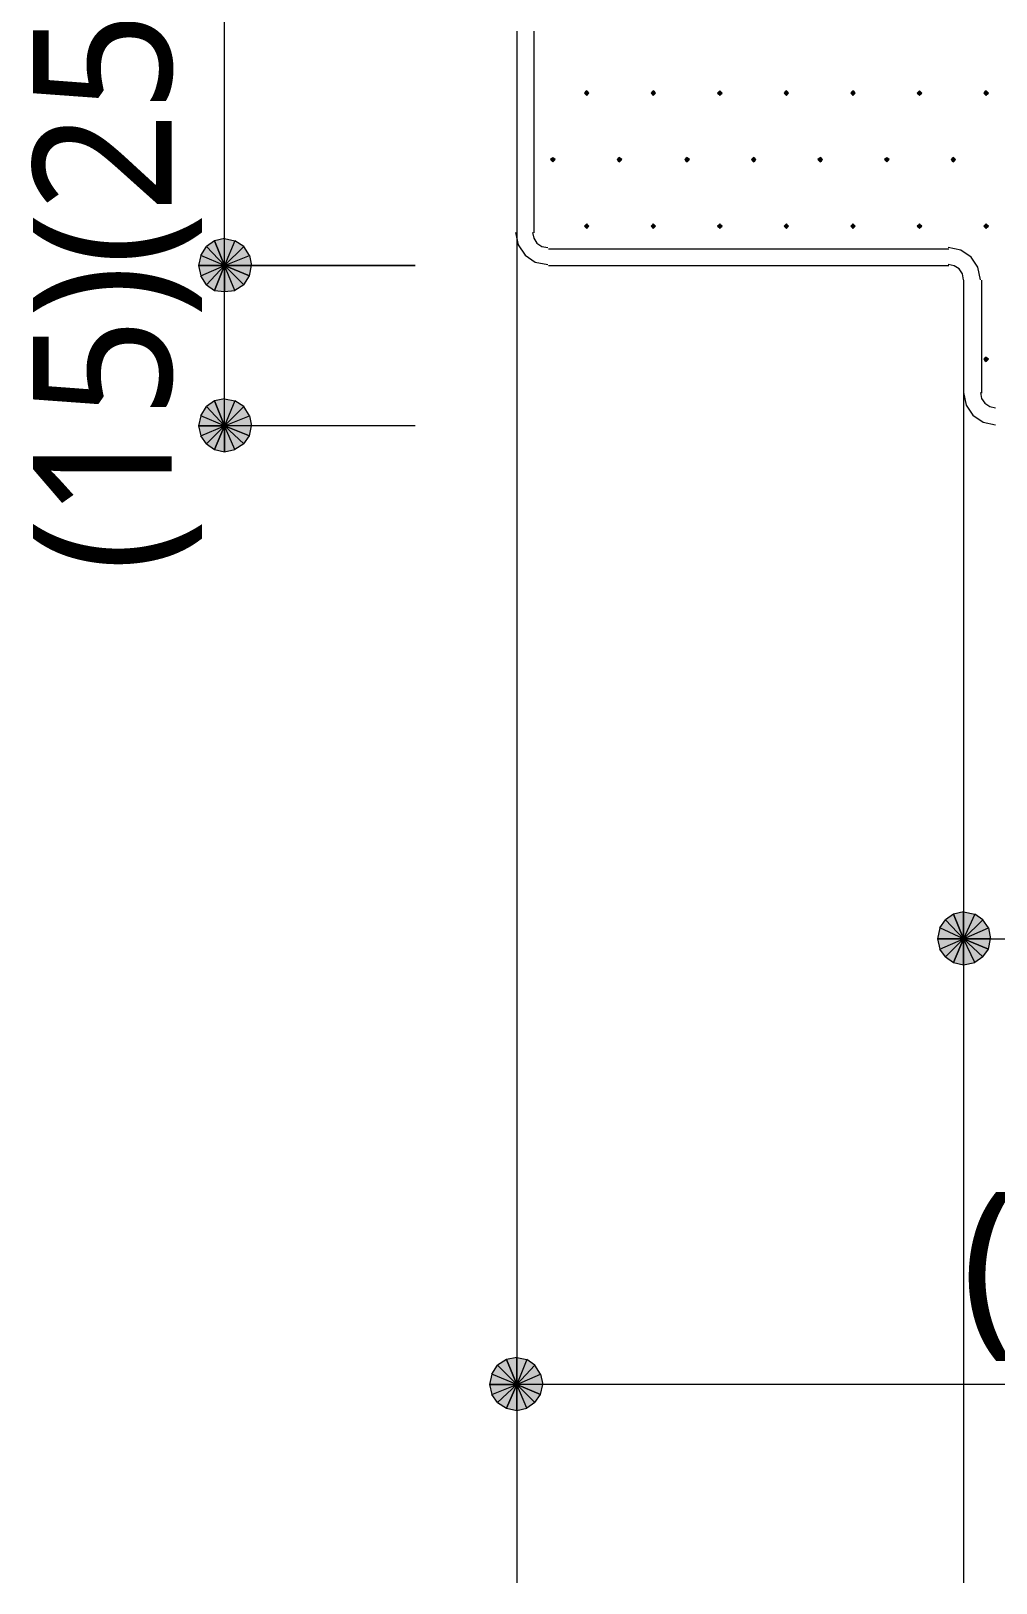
# Model space of a CAD drawing. Header units: millimetres. Extents: x 0 to 420, y 0 to 297.
# Drawn here: x 68.38 to 86.48, y 80.77 to 109.9 of the extents above; entities that cross this region are included whole.
import ezdxf
from ezdxf.enums import TextEntityAlignment as Align

# ---------------------------------------------------------------- set-up
doc = ezdxf.new("R2010")
doc.units = ezdxf.units.MM
doc.styles.add('kst32b', font='NotoSansJP-Variable.ttf')

msp = doc.modelspace()

# ---------------------------------------------------------------- hatches: boundary and pattern name
for points in [[(78.804, 108.775), (78.782, 108.754), (78.761, 108.733), (78.782, 108.712), (78.804, 108.691), (78.825, 108.712), (78.846, 108.733), (78.825, 108.754), (78.804, 108.775)], [(80.052, 108.775), (80.031, 108.754), (80.01, 108.733), (80.031, 108.712), (80.052, 108.691), (80.074, 108.712), (80.095, 108.733), (80.074, 108.754), (80.052, 108.775)], [(81.301, 108.775), (81.28, 108.754), (81.259, 108.733), (81.28, 108.712), (81.301, 108.691), (81.322, 108.712), (81.344, 108.733), (81.322, 108.754), (81.301, 108.775)], [(82.55, 108.775), (82.529, 108.754), (82.508, 108.733), (82.529, 108.712), (82.55, 108.691), (82.571, 108.712), (82.592, 108.733), (82.571, 108.754), (82.55, 108.775)], [(83.799, 108.775), (83.778, 108.754), (83.757, 108.733), (83.778, 108.712), (83.799, 108.691), (83.82, 108.712), (83.841, 108.733), (83.82, 108.754), (83.799, 108.775)], [(85.048, 108.775), (85.027, 108.754), (85.005, 108.733), (85.027, 108.712), (85.048, 108.691), (85.069, 108.712), (85.09, 108.733), (85.069, 108.754), (85.048, 108.775)], [(86.296, 108.775), (86.275, 108.754), (86.254, 108.733), (86.275, 108.712), (86.296, 108.691), (86.318, 108.712), (86.339, 108.733), (86.318, 108.754), (86.296, 108.775)], [(78.169, 107.527), (78.147, 107.505), (78.126, 107.484), (78.147, 107.463), (78.169, 107.442), (78.19, 107.463), (78.211, 107.484), (78.19, 107.505), (78.169, 107.527)], [(79.417, 107.527), (79.396, 107.505), (79.375, 107.484), (79.396, 107.463), (79.417, 107.442), (79.438, 107.463), (79.46, 107.484), (79.438, 107.505), (79.417, 107.527)], [(80.687, 107.527), (80.666, 107.505), (80.645, 107.484), (80.666, 107.463), (80.687, 107.442), (80.709, 107.463), (80.73, 107.484), (80.709, 107.505), (80.687, 107.527)], [(81.936, 107.527), (81.915, 107.505), (81.894, 107.484), (81.915, 107.463), (81.936, 107.442), (81.957, 107.463), (81.979, 107.484), (81.957, 107.505), (81.936, 107.527)], [(83.185, 107.527), (83.164, 107.505), (83.143, 107.484), (83.164, 107.463), (83.185, 107.442), (83.206, 107.463), (83.227, 107.484), (83.206, 107.505), (83.185, 107.527)], [(84.434, 107.527), (84.413, 107.505), (84.392, 107.484), (84.413, 107.463), (84.434, 107.442), (84.455, 107.463), (84.476, 107.484), (84.455, 107.505), (84.434, 107.527)], [(85.683, 107.527), (85.662, 107.505), (85.64, 107.484), (85.662, 107.463), (85.683, 107.442), (85.704, 107.463), (85.725, 107.484), (85.704, 107.505), (85.683, 107.527)], [(78.804, 106.278), (78.782, 106.257), (78.761, 106.236), (78.782, 106.214), (78.804, 106.193), (78.825, 106.214), (78.846, 106.236), (78.825, 106.257), (78.804, 106.278)], [(80.052, 106.278), (80.031, 106.257), (80.01, 106.236), (80.031, 106.214), (80.052, 106.193), (80.074, 106.214), (80.095, 106.236), (80.074, 106.257), (80.052, 106.278)], [(81.301, 106.278), (81.28, 106.257), (81.259, 106.236), (81.28, 106.214), (81.301, 106.193), (81.322, 106.214), (81.344, 106.236), (81.322, 106.257), (81.301, 106.278)], [(82.55, 106.278), (82.529, 106.257), (82.508, 106.236), (82.529, 106.214), (82.55, 106.193), (82.571, 106.214), (82.592, 106.236), (82.571, 106.257), (82.55, 106.278)], [(83.799, 106.278), (83.778, 106.257), (83.757, 106.236), (83.778, 106.214), (83.799, 106.193), (83.82, 106.214), (83.841, 106.236), (83.82, 106.257), (83.799, 106.278)], [(85.048, 106.278), (85.027, 106.257), (85.005, 106.236), (85.027, 106.214), (85.048, 106.193), (85.069, 106.214), (85.09, 106.236), (85.069, 106.257), (85.048, 106.278)], [(86.296, 106.278), (86.275, 106.257), (86.254, 106.236), (86.275, 106.214), (86.296, 106.193), (86.318, 106.214), (86.339, 106.236), (86.318, 106.257), (86.296, 106.278)], [(71.819, 105.029), (72.009, 105.008), (72.009, 105.495), (71.819, 105.029)], [(86.296, 103.78), (86.275, 103.759), (86.254, 103.738), (86.275, 103.717), (86.296, 103.696), (86.318, 103.717), (86.339, 103.738), (86.318, 103.759), (86.296, 103.78)], [(71.819, 102.045), (72.009, 102.002), (72.009, 102.489), (71.819, 102.045)], [(85.683, 92.414), (85.873, 92.371), (85.873, 92.858), (85.683, 92.414)], [(77.301, 84.053), (77.491, 84.011), (77.491, 84.497), (77.301, 84.053)]]:
    msp.add_hatch(color=7).paths.add_polyline_path(points)
h = msp.add_hatch(color=7)
h.paths.add_polyline_path([(71.819, 105.96), (71.67, 105.854), (72.009, 105.495), (71.819, 105.96)])
h.paths.add_polyline_path([(71.67, 105.854), (72.009, 105.495), (71.565, 105.685), (71.67, 105.854)])
h.paths.add_polyline_path([(72.009, 105.495), (71.565, 105.685), (71.522, 105.495), (72.009, 105.495)])
h = msp.add_hatch(color=7)
h.paths.add_polyline_path([(72.369, 105.854), (72.2, 105.96), (72.009, 105.495), (72.369, 105.854)])
h.paths.add_polyline_path([(72.2, 105.96), (72.009, 105.495), (72.009, 106.003), (72.2, 105.96)])
h.paths.add_polyline_path([(72.009, 105.495), (72.009, 106.003), (71.819, 105.96), (72.009, 105.495)])
h = msp.add_hatch(color=7)
h.paths.add_polyline_path([(72.475, 105.304), (72.517, 105.495), (72.009, 105.495), (72.475, 105.304)])
h.paths.add_polyline_path([(72.517, 105.495), (72.009, 105.495), (72.475, 105.685), (72.517, 105.495)])
h.paths.add_polyline_path([(72.009, 105.495), (72.475, 105.685), (72.369, 105.854), (72.009, 105.495)])
h = msp.add_hatch(color=7)
h.paths.add_polyline_path([(71.522, 105.495), (71.565, 105.304), (72.009, 105.495), (71.522, 105.495)])
h.paths.add_polyline_path([(71.565, 105.304), (72.009, 105.495), (71.67, 105.135), (71.565, 105.304)])
h.paths.add_polyline_path([(72.009, 105.495), (71.67, 105.135), (71.819, 105.029), (72.009, 105.495)])
h = msp.add_hatch(color=7)
h.paths.add_polyline_path([(72.009, 105.008), (72.2, 105.029), (72.009, 105.495), (72.009, 105.008)])
h.paths.add_polyline_path([(72.2, 105.029), (72.009, 105.495), (72.369, 105.135), (72.2, 105.029)])
h.paths.add_polyline_path([(72.009, 105.495), (72.369, 105.135), (72.475, 105.304), (72.009, 105.495)])
h = msp.add_hatch(color=7)
h.paths.add_polyline_path([(71.819, 102.955), (71.67, 102.849), (72.009, 102.489), (71.819, 102.955)])
h.paths.add_polyline_path([(71.67, 102.849), (72.009, 102.489), (71.565, 102.679), (71.67, 102.849)])
h.paths.add_polyline_path([(72.009, 102.489), (71.565, 102.679), (71.522, 102.489), (72.009, 102.489)])
h = msp.add_hatch(color=7)
h.paths.add_polyline_path([(72.369, 102.849), (72.2, 102.955), (72.009, 102.489), (72.369, 102.849)])
h.paths.add_polyline_path([(72.2, 102.955), (72.009, 102.489), (72.009, 102.997), (72.2, 102.955)])
h.paths.add_polyline_path([(72.009, 102.489), (72.009, 102.997), (71.819, 102.955), (72.009, 102.489)])
h = msp.add_hatch(color=7)
h.paths.add_polyline_path([(72.475, 102.298), (72.517, 102.489), (72.009, 102.489), (72.475, 102.298)])
h.paths.add_polyline_path([(72.517, 102.489), (72.009, 102.489), (72.475, 102.679), (72.517, 102.489)])
h.paths.add_polyline_path([(72.009, 102.489), (72.475, 102.679), (72.369, 102.849), (72.009, 102.489)])
h = msp.add_hatch(color=7)
h.paths.add_polyline_path([(71.522, 102.489), (71.565, 102.298), (72.009, 102.489), (71.522, 102.489)])
h.paths.add_polyline_path([(71.565, 102.298), (72.009, 102.489), (71.67, 102.15), (71.565, 102.298)])
h.paths.add_polyline_path([(72.009, 102.489), (71.67, 102.15), (71.819, 102.045), (72.009, 102.489)])
h = msp.add_hatch(color=7)
h.paths.add_polyline_path([(72.009, 102.002), (72.2, 102.045), (72.009, 102.489), (72.009, 102.002)])
h.paths.add_polyline_path([(72.2, 102.045), (72.009, 102.489), (72.369, 102.15), (72.2, 102.045)])
h.paths.add_polyline_path([(72.009, 102.489), (72.369, 102.15), (72.475, 102.298), (72.009, 102.489)])
h = msp.add_hatch(color=7)
h.paths.add_polyline_path([(85.683, 93.324), (85.535, 93.218), (85.873, 92.858), (85.683, 93.324)])
h.paths.add_polyline_path([(85.535, 93.218), (85.873, 92.858), (85.429, 93.07), (85.535, 93.218)])
h.paths.add_polyline_path([(85.873, 92.858), (85.429, 93.07), (85.386, 92.858), (85.873, 92.858)])
h = msp.add_hatch(color=7)
h.paths.add_polyline_path([(86.233, 93.218), (86.085, 93.324), (85.873, 92.858), (86.233, 93.218)])
h.paths.add_polyline_path([(86.085, 93.324), (85.873, 92.858), (85.873, 93.366), (86.085, 93.324)])
h.paths.add_polyline_path([(85.873, 92.858), (85.873, 93.366), (85.683, 93.324), (85.873, 92.858)])
h = msp.add_hatch(color=7)
h.paths.add_polyline_path([(86.339, 92.668), (86.381, 92.858), (85.873, 92.858), (86.339, 92.668)])
h.paths.add_polyline_path([(86.381, 92.858), (85.873, 92.858), (86.339, 93.07), (86.381, 92.858)])
h.paths.add_polyline_path([(85.873, 92.858), (86.339, 93.07), (86.233, 93.218), (85.873, 92.858)])
h = msp.add_hatch(color=7)
h.paths.add_polyline_path([(85.386, 92.858), (85.429, 92.668), (85.873, 92.858), (85.386, 92.858)])
h.paths.add_polyline_path([(85.429, 92.668), (85.873, 92.858), (85.535, 92.52), (85.429, 92.668)])
h.paths.add_polyline_path([(85.873, 92.858), (85.535, 92.52), (85.683, 92.414), (85.873, 92.858)])
h = msp.add_hatch(color=7)
h.paths.add_polyline_path([(85.873, 92.371), (86.085, 92.414), (85.873, 92.858), (85.873, 92.371)])
h.paths.add_polyline_path([(86.085, 92.414), (85.873, 92.858), (86.233, 92.52), (86.085, 92.414)])
h.paths.add_polyline_path([(85.873, 92.858), (86.233, 92.52), (86.339, 92.668), (85.873, 92.858)])
h = msp.add_hatch(color=7)
h.paths.add_polyline_path([(77.301, 84.963), (77.131, 84.857), (77.491, 84.497), (77.301, 84.963)])
h.paths.add_polyline_path([(77.131, 84.857), (77.491, 84.497), (77.026, 84.688), (77.131, 84.857)])
h.paths.add_polyline_path([(77.491, 84.497), (77.026, 84.688), (76.983, 84.497), (77.491, 84.497)])
h = msp.add_hatch(color=7)
h.paths.add_polyline_path([(77.83, 84.857), (77.682, 84.963), (77.491, 84.497), (77.83, 84.857)])
h.paths.add_polyline_path([(77.682, 84.963), (77.491, 84.497), (77.491, 85.005), (77.682, 84.963)])
h.paths.add_polyline_path([(77.491, 84.497), (77.491, 85.005), (77.301, 84.963), (77.491, 84.497)])
h = msp.add_hatch(color=7)
h.paths.add_polyline_path([(77.936, 84.307), (77.978, 84.497), (77.491, 84.497), (77.936, 84.307)])
h.paths.add_polyline_path([(77.978, 84.497), (77.491, 84.497), (77.936, 84.688), (77.978, 84.497)])
h.paths.add_polyline_path([(77.491, 84.497), (77.936, 84.688), (77.83, 84.857), (77.491, 84.497)])
h = msp.add_hatch(color=7)
h.paths.add_polyline_path([(76.983, 84.497), (77.026, 84.307), (77.491, 84.497), (76.983, 84.497)])
h.paths.add_polyline_path([(77.026, 84.307), (77.491, 84.497), (77.131, 84.159), (77.026, 84.307)])
h.paths.add_polyline_path([(77.491, 84.497), (77.131, 84.159), (77.301, 84.053), (77.491, 84.497)])
h = msp.add_hatch(color=7)
h.paths.add_polyline_path([(77.491, 84.011), (77.682, 84.053), (77.491, 84.497), (77.491, 84.011)])
h.paths.add_polyline_path([(77.682, 84.053), (77.491, 84.497), (77.83, 84.159), (77.682, 84.053)])
h.paths.add_polyline_path([(77.491, 84.497), (77.83, 84.159), (77.936, 84.307), (77.491, 84.497)])

# ---------------------------------------------------------------- linework, layer by layer
at = {"lineweight": 13}
for points in [[(72.009, 102.489), (72.009, 105.495), (72.009, 110.49), (72.009, 115.506)], [(77.491, 109.897), (77.491, 106.109)], [(77.809, 109.897), (77.809, 106.109)], [(77.47, 106.119), (77.517, 105.884), (77.647, 105.693), (77.838, 105.563), (78.073, 105.516)], [(77.491, 106.109), (77.491, 102.277)], [(77.787, 106.119), (77.81, 106.008), (77.871, 105.917), (77.962, 105.856), (78.073, 105.833)], [(78.084, 105.812), (85.598, 105.812)], [(86.191, 105.23), (86.143, 105.465), (86.014, 105.657), (85.822, 105.786), (85.587, 105.833)], [(78.084, 105.495), (85.598, 105.495)], [(85.873, 105.23), (85.851, 105.341), (85.789, 105.432), (85.699, 105.493), (85.587, 105.516)], [(85.873, 105.22), (85.873, 103.103)], [(86.212, 105.22), (86.212, 103.103)], [(85.873, 103.113), (85.921, 102.879), (86.05, 102.687), (86.242, 102.558), (86.476, 102.51)], [(86.191, 103.113), (86.213, 103.002), (86.274, 102.911), (86.365, 102.85), (86.476, 102.828)], [(85.873, 103.103), (85.873, 101.282)], [(75.586, 102.489), (72.009, 102.489)], [(77.491, 102.277), (77.491, 80.772)], [(85.873, 101.282), (85.873, 92.244)], [(85.873, 92.858), (93.874, 92.858), (94.488, 92.858), (101.685, 92.858), (102.277, 92.858)], [(85.873, 92.52), (85.873, 85.111), (85.873, 80.772)], [(102.277, 84.497), (77.491, 84.497)]]:
    msp.add_lwpolyline(points, dxfattribs=at)
at = {"lineweight": 0}
for points in [[(78.804, 108.775), (78.782, 108.754), (78.761, 108.733), (78.782, 108.712), (78.804, 108.691), (78.825, 108.712), (78.846, 108.733), (78.825, 108.754)], [(80.052, 108.775), (80.031, 108.754), (80.01, 108.733), (80.031, 108.712), (80.052, 108.691), (80.074, 108.712), (80.095, 108.733), (80.074, 108.754)], [(81.301, 108.775), (81.28, 108.754), (81.259, 108.733), (81.28, 108.712), (81.301, 108.691), (81.322, 108.712), (81.344, 108.733), (81.322, 108.754)], [(82.55, 108.775), (82.529, 108.754), (82.508, 108.733), (82.529, 108.712), (82.55, 108.691), (82.571, 108.712), (82.592, 108.733), (82.571, 108.754)], [(83.799, 108.775), (83.778, 108.754), (83.757, 108.733), (83.778, 108.712), (83.799, 108.691), (83.82, 108.712), (83.841, 108.733), (83.82, 108.754)], [(85.048, 108.775), (85.027, 108.754), (85.005, 108.733), (85.027, 108.712), (85.048, 108.691), (85.069, 108.712), (85.09, 108.733), (85.069, 108.754)], [(86.296, 108.775), (86.275, 108.754), (86.254, 108.733), (86.275, 108.712), (86.296, 108.691), (86.318, 108.712), (86.339, 108.733), (86.318, 108.754)], [(78.169, 107.527), (78.147, 107.505), (78.126, 107.484), (78.147, 107.463), (78.169, 107.442), (78.19, 107.463), (78.211, 107.484), (78.19, 107.505)], [(79.417, 107.527), (79.396, 107.505), (79.375, 107.484), (79.396, 107.463), (79.417, 107.442), (79.438, 107.463), (79.46, 107.484), (79.438, 107.505)], [(80.687, 107.527), (80.666, 107.505), (80.645, 107.484), (80.666, 107.463), (80.687, 107.442), (80.709, 107.463), (80.73, 107.484), (80.709, 107.505)], [(81.936, 107.527), (81.915, 107.505), (81.894, 107.484), (81.915, 107.463), (81.936, 107.442), (81.957, 107.463), (81.979, 107.484), (81.957, 107.505)], [(83.185, 107.527), (83.164, 107.505), (83.143, 107.484), (83.164, 107.463), (83.185, 107.442), (83.206, 107.463), (83.227, 107.484), (83.206, 107.505)], [(84.434, 107.527), (84.413, 107.505), (84.392, 107.484), (84.413, 107.463), (84.434, 107.442), (84.455, 107.463), (84.476, 107.484), (84.455, 107.505)], [(85.683, 107.527), (85.662, 107.505), (85.64, 107.484), (85.662, 107.463), (85.683, 107.442), (85.704, 107.463), (85.725, 107.484), (85.704, 107.505)], [(78.804, 106.278), (78.782, 106.257), (78.761, 106.236), (78.782, 106.214), (78.804, 106.193), (78.825, 106.214), (78.846, 106.236), (78.825, 106.257)], [(80.052, 106.278), (80.031, 106.257), (80.01, 106.236), (80.031, 106.214), (80.052, 106.193), (80.074, 106.214), (80.095, 106.236), (80.074, 106.257)], [(81.301, 106.278), (81.28, 106.257), (81.259, 106.236), (81.28, 106.214), (81.301, 106.193), (81.322, 106.214), (81.344, 106.236), (81.322, 106.257)], [(82.55, 106.278), (82.529, 106.257), (82.508, 106.236), (82.529, 106.214), (82.55, 106.193), (82.571, 106.214), (82.592, 106.236), (82.571, 106.257)], [(83.799, 106.278), (83.778, 106.257), (83.757, 106.236), (83.778, 106.214), (83.799, 106.193), (83.82, 106.214), (83.841, 106.236), (83.82, 106.257)], [(85.048, 106.278), (85.027, 106.257), (85.005, 106.236), (85.027, 106.214), (85.048, 106.193), (85.069, 106.214), (85.09, 106.236), (85.069, 106.257)], [(86.296, 106.278), (86.275, 106.257), (86.254, 106.236), (86.275, 106.214), (86.296, 106.193), (86.318, 106.214), (86.339, 106.236), (86.318, 106.257)], [(71.67, 105.854), (72.009, 105.495), (71.565, 105.685)], [(71.819, 105.96), (71.67, 105.854), (72.009, 105.495)], [(72.009, 105.495), (72.009, 106.003), (71.819, 105.96)], [(72.2, 105.96), (72.009, 105.495), (72.009, 106.003)], [(72.369, 105.854), (72.2, 105.96), (72.009, 105.495)], [(72.009, 105.495), (72.475, 105.685), (72.369, 105.854)], [(72.009, 105.495), (71.565, 105.685), (71.522, 105.495)], [(71.522, 105.495), (71.565, 105.304), (72.009, 105.495)], [(71.565, 105.304), (72.009, 105.495), (71.67, 105.135)], [(72.009, 105.495), (71.67, 105.135), (71.819, 105.029)], [(71.819, 105.029), (72.009, 105.008), (72.009, 105.495)], [(72.517, 105.495), (72.009, 105.495), (72.475, 105.685)], [(72.009, 105.008), (72.2, 105.029), (72.009, 105.495)], [(72.2, 105.029), (72.009, 105.495), (72.369, 105.135)], [(72.009, 105.495), (72.369, 105.135), (72.475, 105.304)], [(72.475, 105.304), (72.517, 105.495), (72.009, 105.495)], [(86.296, 103.78), (86.275, 103.759), (86.254, 103.738), (86.275, 103.717), (86.296, 103.696), (86.318, 103.717), (86.339, 103.738), (86.318, 103.759)], [(71.67, 102.849), (72.009, 102.489), (71.565, 102.679)], [(71.819, 102.955), (71.67, 102.849), (72.009, 102.489)], [(72.009, 102.489), (72.009, 102.997), (71.819, 102.955)], [(72.2, 102.955), (72.009, 102.489), (72.009, 102.997)], [(72.369, 102.849), (72.2, 102.955), (72.009, 102.489)], [(72.009, 102.489), (72.475, 102.679), (72.369, 102.849)], [(72.009, 102.489), (71.565, 102.679), (71.522, 102.489)], [(72.517, 102.489), (72.009, 102.489), (72.475, 102.679)], [(71.522, 102.489), (71.565, 102.298), (72.009, 102.489)], [(71.565, 102.298), (72.009, 102.489), (71.67, 102.15)], [(72.009, 102.489), (71.67, 102.15), (71.819, 102.045)], [(71.819, 102.045), (72.009, 102.002), (72.009, 102.489)], [(72.009, 102.002), (72.2, 102.045), (72.009, 102.489)], [(72.2, 102.045), (72.009, 102.489), (72.369, 102.15)], [(72.009, 102.489), (72.369, 102.15), (72.475, 102.298)], [(72.475, 102.298), (72.517, 102.489), (72.009, 102.489)], [(85.535, 93.218), (85.873, 92.858), (85.429, 93.07)], [(85.683, 93.324), (85.535, 93.218), (85.873, 92.858)], [(85.873, 92.858), (85.873, 93.366), (85.683, 93.324)], [(86.085, 93.324), (85.873, 92.858), (85.873, 93.366)], [(86.233, 93.218), (86.085, 93.324), (85.873, 92.858)], [(85.873, 92.858), (86.339, 93.07), (86.233, 93.218)], [(85.873, 92.858), (85.429, 93.07), (85.386, 92.858)], [(86.381, 92.858), (85.873, 92.858), (86.339, 93.07)], [(85.386, 92.858), (85.429, 92.668), (85.873, 92.858)], [(85.429, 92.668), (85.873, 92.858), (85.535, 92.52)], [(85.873, 92.858), (85.535, 92.52), (85.683, 92.414)], [(85.683, 92.414), (85.873, 92.371), (85.873, 92.858)], [(85.873, 92.371), (86.085, 92.414), (85.873, 92.858)], [(86.085, 92.414), (85.873, 92.858), (86.233, 92.52)], [(85.873, 92.858), (86.233, 92.52), (86.339, 92.668)], [(86.339, 92.668), (86.381, 92.858), (85.873, 92.858)], [(77.131, 84.857), (77.491, 84.497), (77.026, 84.688)], [(77.301, 84.963), (77.131, 84.857), (77.491, 84.497)], [(77.491, 84.497), (77.491, 85.005), (77.301, 84.963)], [(77.682, 84.963), (77.491, 84.497), (77.491, 85.005)], [(77.83, 84.857), (77.682, 84.963), (77.491, 84.497)], [(77.491, 84.497), (77.936, 84.688), (77.83, 84.857)], [(77.491, 84.497), (77.026, 84.688), (76.983, 84.497)], [(76.983, 84.497), (77.026, 84.307), (77.491, 84.497)], [(77.026, 84.307), (77.491, 84.497), (77.131, 84.159)], [(77.491, 84.497), (77.131, 84.159), (77.301, 84.053)], [(77.301, 84.053), (77.491, 84.011), (77.491, 84.497)], [(77.978, 84.497), (77.491, 84.497), (77.936, 84.688)], [(77.491, 84.011), (77.682, 84.053), (77.491, 84.497)], [(77.682, 84.053), (77.491, 84.497), (77.83, 84.159)], [(77.491, 84.497), (77.83, 84.159), (77.936, 84.307)], [(77.936, 84.307), (77.978, 84.497), (77.491, 84.497)]]:
    msp.add_lwpolyline(points, close=True, dxfattribs=at)
at = {"lineweight": 13}
msp.add_lwpolyline([(72.009, 105.495), (75.586, 105.495)], close=True, dxfattribs=at)

# ---------------------------------------------------------------- texts
at = {"style": 'kst32b'}
for s, p, p2 in [('(15)(25)', (71.014, 99.759), (71.014, 111.251)), ('(124)', (85.831, 85.513), (93.952, 85.513))]:
    msp.add_text(s, height=2.5989, dxfattribs=at).set_placement(p, p2, align=Align.FIT)

doc.saveas('drawing.dxf')
